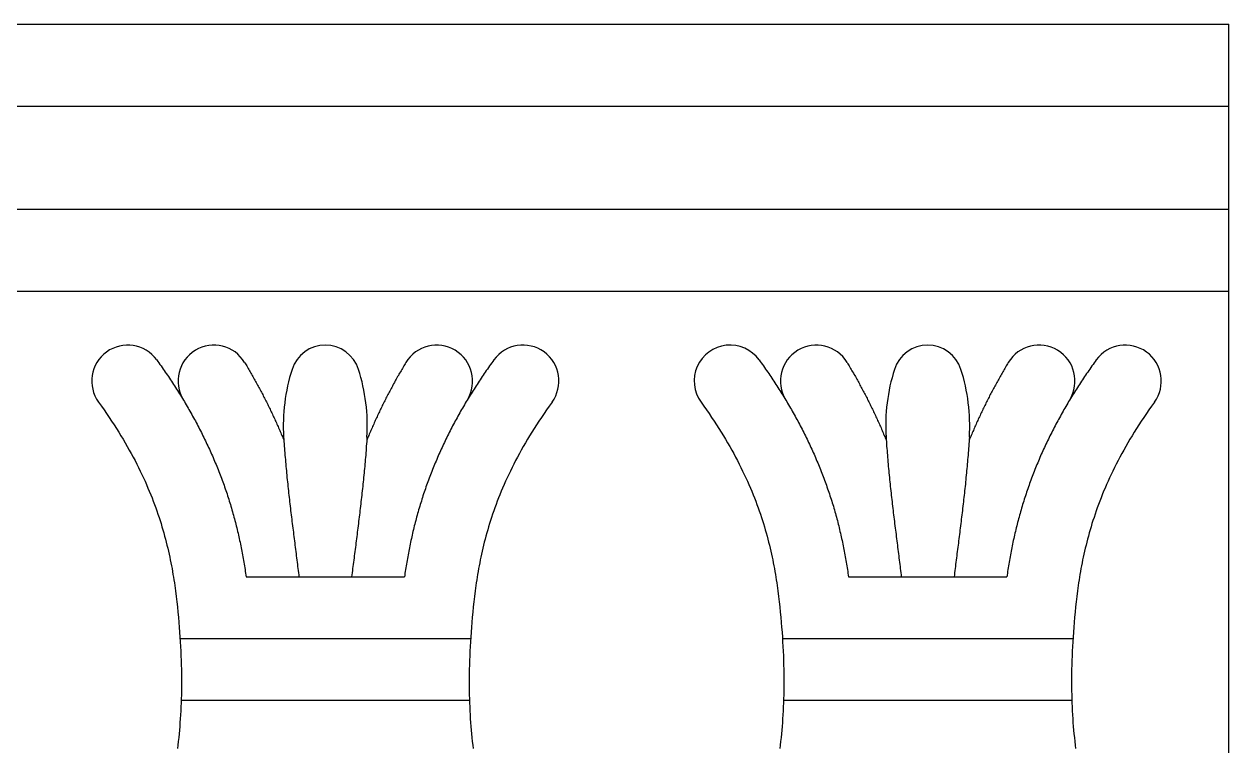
# Model space of a CAD drawing. Extents: x -111 to 2985, y -118 to 122.
# Drawn here: x -27.78 to -10.93, y 71.41 to 81.5 of the extents above; entities that cross this region are included whole.
import ezdxf

# ---------------------------------------------------------------- set-up
doc = ezdxf.new("R2010")
doc.units = 0
doc.layers.add('LAYER_03', color=5, linetype='CONTINUOUS')

msp = doc.modelspace()

# ---------------------------------------------------------------- linework, layer by layer
at = {"layer": 'LAYER_03'}
for points in [[(-44.641, 81.499), (-10.929, 81.499)], [(-44.641, 44.775), (-10.929, 44.775), (-10.929, 81.499)], [(-44.641, 80.35), (-10.929, 80.35)], [(-44.641, 78.913), (-10.929, 78.913)], [(-44.641, 77.764), (-10.929, 77.764)], [(-25.929, 76.804), (-25.914, 76.783), (-25.899, 76.762), (-25.884, 76.74), (-25.869, 76.719), (-25.854, 76.698), (-25.839, 76.677), (-25.824, 76.656), (-25.809, 76.634), (-25.795, 76.613), (-25.78, 76.592), (-25.766, 76.57), (-25.751, 76.549), (-25.737, 76.527), (-25.722, 76.506), (-25.708, 76.484), (-25.694, 76.462), (-25.68, 76.441), (-25.666, 76.419), (-25.652, 76.397), (-25.638, 76.375), (-25.624, 76.353), (-25.61, 76.331), (-25.597, 76.309), (-25.583, 76.287), (-25.57, 76.265), (-25.556, 76.243), (-25.543, 76.221), (-25.53, 76.198), (-25.517, 76.176), (-25.503, 76.154), (-25.49, 76.131), (-25.478, 76.109), (-25.465, 76.086), (-25.452, 76.064), (-25.439, 76.041), (-25.427, 76.019), (-25.414, 75.996), (-25.402, 75.973), (-25.389, 75.95), (-25.377, 75.928), (-25.365, 75.905), (-25.353, 75.882), (-25.341, 75.859), (-25.329, 75.836), (-25.317, 75.813), (-25.305, 75.79), (-25.294, 75.767), (-25.282, 75.743), (-25.271, 75.72), (-25.259, 75.697), (-25.248, 75.673), (-25.237, 75.65), (-25.226, 75.627), (-25.215, 75.603), (-25.204, 75.58), (-25.193, 75.556), (-25.182, 75.533), (-25.172, 75.509), (-25.161, 75.485), (-25.151, 75.462), (-25.14, 75.438), (-25.13, 75.414), (-25.12, 75.39), (-25.11, 75.366), (-25.1, 75.342), (-25.09, 75.318), (-25.08, 75.294), (-25.071, 75.27), (-25.061, 75.246), (-25.052, 75.222), (-25.042, 75.198), (-25.033, 75.174), (-25.024, 75.15), (-25.015, 75.125), (-25.006, 75.101), (-24.997, 75.077), (-24.988, 75.052), (-24.98, 75.028), (-24.971, 75.003), (-24.963, 74.979), (-24.954, 74.954), (-24.946, 74.93), (-24.938, 74.905), (-24.93, 74.881), (-24.922, 74.856), (-24.914, 74.831), (-24.907, 74.806), (-24.899, 74.782), (-24.892, 74.757), (-24.884, 74.732), (-24.877, 74.707), (-24.87, 74.682), (-24.863, 74.657), (-24.856, 74.632), (-24.849, 74.607), (-24.842, 74.582), (-24.835, 74.557), (-24.829, 74.532), (-24.823, 74.507), (-24.816, 74.482), (-24.81, 74.457), (-24.804, 74.432), (-24.798, 74.406), (-24.792, 74.381), (-24.786, 74.356), (-24.78, 74.331), (-24.775, 74.305), (-24.769, 74.28), (-24.764, 74.255), (-24.758, 74.229), (-24.753, 74.204), (-24.748, 74.179), (-24.743, 74.153), (-24.738, 74.128), (-24.733, 74.102), (-24.728, 74.077), (-24.724, 74.051), (-24.719, 74.026), (-24.715, 74), (-24.71, 73.975), (-24.706, 73.949), (-24.702, 73.924), (-24.698, 73.898), (-24.694, 73.873), (-24.69, 73.847), (-24.686, 73.821), (-24.682, 73.796), (-24.679, 73.77)], [(-24.699, 76.768), (-24.689, 76.751), (-24.679, 76.735), (-24.669, 76.719), (-24.659, 76.702), (-24.65, 76.686), (-24.64, 76.669), (-24.63, 76.653), (-24.621, 76.636), (-24.611, 76.62), (-24.602, 76.603), (-24.592, 76.587), (-24.583, 76.57), (-24.574, 76.554), (-24.564, 76.537), (-24.555, 76.52), (-24.546, 76.504), (-24.536, 76.487), (-24.527, 76.47), (-24.518, 76.453), (-24.509, 76.437), (-24.5, 76.42), (-24.491, 76.403), (-24.482, 76.386), (-24.473, 76.369), (-24.464, 76.352), (-24.455, 76.336), (-24.446, 76.319), (-24.438, 76.302), (-24.429, 76.285), (-24.42, 76.268), (-24.412, 76.251), (-24.403, 76.234), (-24.394, 76.217), (-24.386, 76.2), (-24.377, 76.182), (-24.369, 76.165), (-24.361, 76.148), (-24.352, 76.131), (-24.344, 76.114), (-24.336, 76.097), (-24.327, 76.079), (-24.319, 76.062), (-24.311, 76.045), (-24.303, 76.028), (-24.295, 76.01), (-24.287, 75.993), (-24.279, 75.976), (-24.271, 75.958), (-24.263, 75.941), (-24.255, 75.924), (-24.248, 75.906), (-24.24, 75.889), (-24.232, 75.871), (-24.225, 75.854), (-24.217, 75.836), (-24.209, 75.819), (-24.202, 75.801), (-24.194, 75.784), (-24.187, 75.766), (-24.18, 75.749), (-24.172, 75.731), (-24.165, 75.713), (-24.158, 75.696), (-24.151, 75.678)], [(-21.213, 76.804), (-21.228, 76.783), (-21.243, 76.762), (-21.258, 76.74), (-21.273, 76.719), (-21.288, 76.698), (-21.303, 76.677), (-21.318, 76.656), (-21.332, 76.634), (-21.347, 76.613), (-21.362, 76.592), (-21.376, 76.57), (-21.391, 76.549), (-21.405, 76.527), (-21.419, 76.506), (-21.434, 76.484), (-21.448, 76.462), (-21.462, 76.441), (-21.476, 76.419), (-21.49, 76.397), (-21.504, 76.375), (-21.518, 76.353), (-21.531, 76.331), (-21.545, 76.309), (-21.559, 76.287), (-21.572, 76.265), (-21.585, 76.243), (-21.599, 76.221), (-21.612, 76.198), (-21.625, 76.176), (-21.638, 76.154), (-21.651, 76.131), (-21.664, 76.109), (-21.677, 76.086), (-21.69, 76.064), (-21.703, 76.041), (-21.715, 76.019), (-21.728, 75.996), (-21.74, 75.973), (-21.753, 75.95), (-21.765, 75.928), (-21.777, 75.905), (-21.789, 75.882), (-21.801, 75.859), (-21.813, 75.836), (-21.825, 75.813), (-21.837, 75.79), (-21.848, 75.767), (-21.86, 75.743), (-21.871, 75.72), (-21.883, 75.697), (-21.894, 75.673), (-21.905, 75.65), (-21.916, 75.627), (-21.927, 75.603), (-21.938, 75.58), (-21.949, 75.556), (-21.96, 75.533), (-21.97, 75.509), (-21.981, 75.485), (-21.991, 75.462), (-22.002, 75.438), (-22.012, 75.414), (-22.022, 75.39), (-22.032, 75.366), (-22.042, 75.342), (-22.052, 75.318), (-22.062, 75.294), (-22.071, 75.27), (-22.081, 75.246), (-22.09, 75.222), (-22.1, 75.198), (-22.109, 75.174), (-22.118, 75.15), (-22.127, 75.125), (-22.136, 75.101), (-22.145, 75.077), (-22.153, 75.052), (-22.162, 75.028), (-22.171, 75.003), (-22.179, 74.979), (-22.187, 74.954), (-22.196, 74.93), (-22.204, 74.905), (-22.212, 74.881), (-22.22, 74.856), (-22.227, 74.831), (-22.235, 74.806), (-22.243, 74.782), (-22.25, 74.757), (-22.258, 74.732), (-22.265, 74.707), (-22.272, 74.682), (-22.279, 74.657), (-22.286, 74.632), (-22.293, 74.607), (-22.3, 74.582), (-22.306, 74.557), (-22.313, 74.532), (-22.319, 74.507), (-22.326, 74.482), (-22.332, 74.457), (-22.338, 74.432), (-22.344, 74.406), (-22.35, 74.381), (-22.356, 74.356), (-22.361, 74.331), (-22.367, 74.305), (-22.373, 74.28), (-22.378, 74.255), (-22.383, 74.229), (-22.389, 74.204), (-22.394, 74.179), (-22.399, 74.153), (-22.404, 74.128), (-22.409, 74.102), (-22.413, 74.077), (-22.418, 74.051), (-22.423, 74.026), (-22.427, 74), (-22.431, 73.975), (-22.436, 73.949), (-22.44, 73.924), (-22.444, 73.898), (-22.448, 73.873), (-22.452, 73.847), (-22.456, 73.821), (-22.459, 73.796), (-22.463, 73.77)], [(-17.501, 76.804), (-17.486, 76.783), (-17.471, 76.762), (-17.456, 76.74), (-17.441, 76.719), (-17.426, 76.698), (-17.411, 76.677), (-17.396, 76.656), (-17.381, 76.634), (-17.367, 76.613), (-17.352, 76.592), (-17.337, 76.57), (-17.323, 76.549), (-17.309, 76.527), (-17.294, 76.506), (-17.28, 76.484), (-17.266, 76.462), (-17.252, 76.441), (-17.238, 76.419), (-17.224, 76.397), (-17.21, 76.375), (-17.196, 76.353), (-17.182, 76.331), (-17.169, 76.309), (-17.155, 76.287), (-17.142, 76.265), (-17.128, 76.243), (-17.115, 76.221), (-17.102, 76.198), (-17.088, 76.176), (-17.075, 76.154), (-17.062, 76.131), (-17.049, 76.109), (-17.037, 76.086), (-17.024, 76.064), (-17.011, 76.041), (-16.998, 76.019), (-16.986, 75.996), (-16.973, 75.973), (-16.961, 75.95), (-16.949, 75.928), (-16.937, 75.905), (-16.925, 75.882), (-16.913, 75.859), (-16.901, 75.836), (-16.889, 75.813), (-16.877, 75.79), (-16.865, 75.767), (-16.854, 75.743), (-16.842, 75.72), (-16.831, 75.697), (-16.82, 75.673), (-16.809, 75.65), (-16.797, 75.627), (-16.786, 75.603), (-16.776, 75.58), (-16.765, 75.556), (-16.754, 75.533), (-16.743, 75.509), (-16.733, 75.485), (-16.722, 75.462), (-16.712, 75.438), (-16.702, 75.414), (-16.692, 75.39), (-16.682, 75.366), (-16.672, 75.342), (-16.662, 75.318), (-16.652, 75.294), (-16.642, 75.27), (-16.633, 75.246), (-16.623, 75.222), (-16.614, 75.198), (-16.605, 75.174), (-16.596, 75.15), (-16.587, 75.125), (-16.578, 75.101), (-16.569, 75.077), (-16.56, 75.052), (-16.552, 75.028), (-16.543, 75.003), (-16.535, 74.979), (-16.526, 74.954), (-16.518, 74.93), (-16.51, 74.905), (-16.502, 74.881), (-16.494, 74.856), (-16.486, 74.831), (-16.479, 74.806), (-16.471, 74.782), (-16.463, 74.757), (-16.456, 74.732), (-16.449, 74.707), (-16.442, 74.682), (-16.435, 74.657), (-16.428, 74.632), (-16.421, 74.607), (-16.414, 74.582), (-16.407, 74.557), (-16.401, 74.532), (-16.394, 74.507), (-16.388, 74.482), (-16.382, 74.457), (-16.376, 74.432), (-16.37, 74.406), (-16.364, 74.381), (-16.358, 74.356), (-16.352, 74.331), (-16.347, 74.305), (-16.341, 74.28), (-16.336, 74.255), (-16.33, 74.229), (-16.325, 74.204), (-16.32, 74.179), (-16.315, 74.153), (-16.31, 74.128), (-16.305, 74.102), (-16.3, 74.077), (-16.296, 74.051), (-16.291, 74.026), (-16.287, 74), (-16.282, 73.975), (-16.278, 73.949), (-16.274, 73.924), (-16.27, 73.898), (-16.266, 73.873), (-16.262, 73.847), (-16.258, 73.821), (-16.254, 73.796), (-16.251, 73.77)], [(-16.27, 76.768), (-16.261, 76.751), (-16.251, 76.735), (-16.241, 76.719), (-16.231, 76.702), (-16.222, 76.686), (-16.212, 76.669), (-16.202, 76.653), (-16.193, 76.636), (-16.183, 76.62), (-16.174, 76.603), (-16.164, 76.587), (-16.155, 76.57), (-16.145, 76.554), (-16.136, 76.537), (-16.127, 76.52), (-16.117, 76.504), (-16.108, 76.487), (-16.099, 76.47), (-16.09, 76.453), (-16.081, 76.437), (-16.072, 76.42), (-16.063, 76.403), (-16.054, 76.386), (-16.045, 76.369), (-16.036, 76.352), (-16.027, 76.336), (-16.018, 76.319), (-16.009, 76.302), (-16.001, 76.285), (-15.992, 76.268), (-15.983, 76.251), (-15.975, 76.234), (-15.966, 76.217), (-15.958, 76.2), (-15.949, 76.182), (-15.941, 76.165), (-15.932, 76.148), (-15.924, 76.131), (-15.916, 76.114), (-15.907, 76.097), (-15.899, 76.079), (-15.891, 76.062), (-15.883, 76.045), (-15.875, 76.028), (-15.867, 76.01), (-15.859, 75.993), (-15.851, 75.976), (-15.843, 75.958), (-15.835, 75.941), (-15.827, 75.924), (-15.819, 75.906), (-15.812, 75.889), (-15.804, 75.871), (-15.796, 75.854), (-15.789, 75.836), (-15.781, 75.819), (-15.774, 75.801), (-15.766, 75.784), (-15.759, 75.766), (-15.751, 75.749), (-15.744, 75.731), (-15.737, 75.713), (-15.73, 75.696), (-15.722, 75.678)], [(-14.015, 76.768), (-14.025, 76.751), (-14.035, 76.735), (-14.045, 76.719), (-14.054, 76.702), (-14.064, 76.686), (-14.074, 76.669), (-14.083, 76.653), (-14.093, 76.636), (-14.102, 76.62), (-14.112, 76.603), (-14.121, 76.587), (-14.131, 76.57), (-14.14, 76.554), (-14.149, 76.537), (-14.159, 76.52), (-14.168, 76.504), (-14.177, 76.487), (-14.186, 76.47), (-14.196, 76.453), (-14.205, 76.437), (-14.214, 76.42), (-14.223, 76.403), (-14.232, 76.386), (-14.241, 76.369), (-14.25, 76.352), (-14.258, 76.336), (-14.267, 76.319), (-14.276, 76.302), (-14.285, 76.285), (-14.293, 76.268), (-14.302, 76.251), (-14.311, 76.234), (-14.319, 76.217), (-14.328, 76.2), (-14.336, 76.182), (-14.345, 76.165), (-14.353, 76.148), (-14.361, 76.131), (-14.37, 76.114), (-14.378, 76.097), (-14.386, 76.079), (-14.394, 76.062), (-14.403, 76.045), (-14.411, 76.028), (-14.419, 76.01), (-14.427, 75.993), (-14.435, 75.976), (-14.443, 75.958), (-14.45, 75.941), (-14.458, 75.924), (-14.466, 75.906), (-14.474, 75.889), (-14.482, 75.871), (-14.489, 75.854), (-14.497, 75.836), (-14.504, 75.819), (-14.512, 75.801), (-14.519, 75.784), (-14.527, 75.766), (-14.534, 75.749), (-14.541, 75.731), (-14.549, 75.713), (-14.556, 75.696), (-14.563, 75.678)], [(-12.784, 76.804), (-12.8, 76.783), (-12.815, 76.762), (-12.83, 76.74), (-12.845, 76.719), (-12.86, 76.698), (-12.875, 76.677), (-12.89, 76.656), (-12.904, 76.634), (-12.919, 76.613), (-12.934, 76.592), (-12.948, 76.57), (-12.963, 76.549), (-12.977, 76.527), (-12.991, 76.506), (-13.006, 76.484), (-13.02, 76.462), (-13.034, 76.441), (-13.048, 76.419), (-13.062, 76.397), (-13.076, 76.375), (-13.089, 76.353), (-13.103, 76.331), (-13.117, 76.309), (-13.13, 76.287), (-13.144, 76.265), (-13.157, 76.243), (-13.171, 76.221), (-13.184, 76.198), (-13.197, 76.176), (-13.21, 76.154), (-13.223, 76.131), (-13.236, 76.109), (-13.249, 76.086), (-13.262, 76.064), (-13.274, 76.041), (-13.287, 76.019), (-13.3, 75.996), (-13.312, 75.973), (-13.324, 75.95), (-13.337, 75.928), (-13.349, 75.905), (-13.361, 75.882), (-13.373, 75.859), (-13.385, 75.836), (-13.397, 75.813), (-13.408, 75.79), (-13.42, 75.767), (-13.432, 75.743), (-13.443, 75.72), (-13.454, 75.697), (-13.466, 75.673), (-13.477, 75.65), (-13.488, 75.627), (-13.499, 75.603), (-13.51, 75.58), (-13.521, 75.556), (-13.532, 75.533), (-13.542, 75.509), (-13.553, 75.485), (-13.563, 75.462), (-13.573, 75.438), (-13.584, 75.414), (-13.594, 75.39), (-13.604, 75.366), (-13.614, 75.342), (-13.624, 75.318), (-13.633, 75.294), (-13.643, 75.27), (-13.653, 75.246), (-13.662, 75.222), (-13.671, 75.198), (-13.681, 75.174), (-13.69, 75.15), (-13.699, 75.125), (-13.708, 75.101), (-13.717, 75.077), (-13.725, 75.052), (-13.734, 75.028), (-13.743, 75.003), (-13.751, 74.979), (-13.759, 74.954), (-13.767, 74.93), (-13.776, 74.905), (-13.784, 74.881), (-13.792, 74.856), (-13.799, 74.831), (-13.807, 74.806), (-13.815, 74.782), (-13.822, 74.757), (-13.829, 74.732), (-13.837, 74.707), (-13.844, 74.682), (-13.851, 74.657), (-13.858, 74.632), (-13.865, 74.607), (-13.872, 74.582), (-13.878, 74.557), (-13.885, 74.532), (-13.891, 74.507), (-13.897, 74.482), (-13.904, 74.457), (-13.91, 74.432), (-13.916, 74.406), (-13.922, 74.381), (-13.928, 74.356), (-13.933, 74.331), (-13.939, 74.305), (-13.945, 74.28), (-13.95, 74.255), (-13.955, 74.229), (-13.96, 74.204), (-13.966, 74.179), (-13.971, 74.153), (-13.976, 74.128), (-13.98, 74.102), (-13.985, 74.077), (-13.99, 74.051), (-13.994, 74.026), (-13.999, 74), (-14.003, 73.975), (-14.008, 73.949), (-14.012, 73.924), (-14.016, 73.898), (-14.02, 73.873), (-14.024, 73.847), (-14.028, 73.821), (-14.031, 73.796), (-14.035, 73.77)], [(-20.399, 76.212), (-20.438, 76.159), (-20.475, 76.106), (-20.511, 76.054), (-20.547, 76.001), (-20.582, 75.949), (-20.615, 75.898), (-20.648, 75.846), (-20.681, 75.795), (-20.712, 75.744), (-20.742, 75.694), (-20.772, 75.643), (-20.801, 75.593), (-20.829, 75.543), (-20.856, 75.494), (-20.883, 75.445), (-20.909, 75.396), (-20.934, 75.347), (-20.958, 75.298), (-20.982, 75.25), (-21.005, 75.202), (-21.027, 75.155), (-21.048, 75.107), (-21.069, 75.06), (-21.09, 75.013), (-21.109, 74.967), (-21.128, 74.92), (-21.147, 74.874), (-21.164, 74.828), (-21.181, 74.783), (-21.198, 74.738), (-21.214, 74.692), (-21.23, 74.648), (-21.245, 74.603), (-21.259, 74.559), (-21.273, 74.515), (-21.286, 74.471), (-21.299, 74.428), (-21.311, 74.385), (-21.323, 74.342), (-21.335, 74.299), (-21.346, 74.256), (-21.356, 74.214), (-21.366, 74.172), (-21.376, 74.131), (-21.385, 74.089), (-21.394, 74.048), (-21.403, 74.007), (-21.411, 73.966), (-21.419, 73.926), (-21.426, 73.886), (-21.433, 73.846), (-21.44, 73.806), (-21.447, 73.767), (-21.453, 73.728), (-21.459, 73.689), (-21.465, 73.65), (-21.47, 73.612), (-21.475, 73.574), (-21.485, 73.498), (-21.493, 73.424), (-21.501, 73.35), (-21.509, 73.278), (-21.515, 73.206), (-21.522, 73.135), (-21.527, 73.066), (-21.532, 72.997), (-21.537, 72.929), (-21.541, 72.862), (-21.545, 72.796), (-21.548, 72.731), (-21.551, 72.667), (-21.554, 72.603), (-21.555, 72.54), (-21.557, 72.478), (-21.558, 72.417), (-21.558, 72.357), (-21.559, 72.297), (-21.558, 72.238), (-21.558, 72.179), (-21.557, 72.121), (-21.555, 72.064), (-21.553, 72.008), (-21.551, 71.952), (-21.548, 71.896), (-21.545, 71.842), (-21.542, 71.787), (-21.538, 71.733), (-21.534, 71.68), (-21.529, 71.627), (-21.525, 71.575), (-21.519, 71.523), (-21.514, 71.471), (-21.508, 71.42), (-21.502, 71.369)], [(-18.314, 76.212), (-18.276, 76.159), (-18.239, 76.106), (-18.202, 76.054), (-18.167, 76.001), (-18.132, 75.949), (-18.098, 75.898), (-18.065, 75.846), (-18.033, 75.795), (-18.002, 75.744), (-17.971, 75.694), (-17.942, 75.643), (-17.913, 75.593), (-17.885, 75.543), (-17.857, 75.494), (-17.831, 75.445), (-17.805, 75.396), (-17.78, 75.347), (-17.756, 75.298), (-17.732, 75.25), (-17.709, 75.202), (-17.687, 75.155), (-17.665, 75.107), (-17.644, 75.06), (-17.624, 75.013), (-17.605, 74.967), (-17.586, 74.92), (-17.567, 74.874), (-17.549, 74.828), (-17.532, 74.783), (-17.516, 74.738), (-17.5, 74.692), (-17.484, 74.648), (-17.469, 74.603), (-17.455, 74.559), (-17.441, 74.515), (-17.428, 74.471), (-17.415, 74.428), (-17.402, 74.385), (-17.39, 74.342), (-17.379, 74.299), (-17.368, 74.256), (-17.357, 74.214), (-17.347, 74.172), (-17.338, 74.131), (-17.328, 74.089), (-17.319, 74.048), (-17.311, 74.007), (-17.303, 73.966), (-17.295, 73.926), (-17.287, 73.886), (-17.28, 73.846), (-17.273, 73.806), (-17.267, 73.767), (-17.261, 73.728), (-17.255, 73.689), (-17.249, 73.65), (-17.244, 73.612), (-17.239, 73.574), (-17.229, 73.498), (-17.22, 73.424), (-17.212, 73.35), (-17.205, 73.278), (-17.198, 73.206), (-17.192, 73.135), (-17.186, 73.066), (-17.181, 72.997), (-17.176, 72.929), (-17.172, 72.862), (-17.169, 72.796), (-17.165, 72.731), (-17.162, 72.667), (-17.16, 72.603), (-17.158, 72.54), (-17.157, 72.478), (-17.156, 72.417), (-17.155, 72.357), (-17.155, 72.297), (-17.155, 72.238), (-17.156, 72.179), (-17.157, 72.121), (-17.159, 72.064), (-17.161, 72.008), (-17.163, 71.952), (-17.165, 71.896), (-17.169, 71.842), (-17.172, 71.787), (-17.176, 71.733), (-17.18, 71.68), (-17.184, 71.627), (-17.189, 71.575), (-17.194, 71.523), (-17.2, 71.471), (-17.206, 71.42), (-17.212, 71.369)], [(-11.971, 76.212), (-12.01, 76.159), (-12.047, 76.106), (-12.083, 76.054), (-12.119, 76.001), (-12.154, 75.949), (-12.187, 75.898), (-12.22, 75.846), (-12.252, 75.795), (-12.284, 75.744), (-12.314, 75.694), (-12.344, 75.643), (-12.373, 75.593), (-12.401, 75.543), (-12.428, 75.494), (-12.455, 75.445), (-12.48, 75.396), (-12.505, 75.347), (-12.53, 75.298), (-12.553, 75.25), (-12.576, 75.202), (-12.599, 75.155), (-12.62, 75.107), (-12.641, 75.06), (-12.661, 75.013), (-12.681, 74.967), (-12.7, 74.92), (-12.718, 74.874), (-12.736, 74.828), (-12.753, 74.783), (-12.77, 74.738), (-12.786, 74.692), (-12.801, 74.648), (-12.816, 74.603), (-12.831, 74.559), (-12.845, 74.515), (-12.858, 74.471), (-12.871, 74.428), (-12.883, 74.385), (-12.895, 74.342), (-12.907, 74.299), (-12.918, 74.256), (-12.928, 74.214), (-12.938, 74.172), (-12.948, 74.131), (-12.957, 74.089), (-12.966, 74.048), (-12.975, 74.007), (-12.983, 73.966), (-12.991, 73.926), (-12.998, 73.886), (-13.005, 73.846), (-13.012, 73.806), (-13.019, 73.767), (-13.025, 73.728), (-13.031, 73.689), (-13.036, 73.65), (-13.042, 73.612), (-13.047, 73.574), (-13.057, 73.498), (-13.065, 73.424), (-13.073, 73.35), (-13.081, 73.278), (-13.087, 73.206), (-13.093, 73.135), (-13.099, 73.066), (-13.104, 72.997), (-13.109, 72.929), (-13.113, 72.862), (-13.117, 72.796), (-13.12, 72.731), (-13.123, 72.667), (-13.125, 72.603), (-13.127, 72.54), (-13.129, 72.478), (-13.13, 72.417), (-13.13, 72.357), (-13.13, 72.297), (-13.13, 72.238), (-13.13, 72.179), (-13.128, 72.121), (-13.127, 72.064), (-13.125, 72.008), (-13.123, 71.952), (-13.12, 71.896), (-13.117, 71.842), (-13.114, 71.787), (-13.11, 71.733), (-13.106, 71.68), (-13.101, 71.627), (-13.096, 71.575), (-13.091, 71.523), (-13.086, 71.471), (-13.08, 71.42), (-13.074, 71.369)], [(-24.154, 75.725), (-24.152, 75.693), (-24.149, 75.662), (-24.147, 75.63), (-24.145, 75.599), (-24.143, 75.567), (-24.14, 75.536), (-24.138, 75.504), (-24.135, 75.473), (-24.133, 75.441), (-24.13, 75.41), (-24.127, 75.379), (-24.125, 75.347), (-24.122, 75.316), (-24.119, 75.285), (-24.116, 75.254), (-24.113, 75.223), (-24.11, 75.191), (-24.107, 75.16), (-24.104, 75.129), (-24.101, 75.098), (-24.097, 75.067), (-24.094, 75.036), (-24.091, 75.005), (-24.087, 74.974), (-24.084, 74.943), (-24.081, 74.913), (-24.077, 74.882), (-24.074, 74.851), (-24.07, 74.82), (-24.067, 74.79), (-24.063, 74.759), (-24.059, 74.728), (-24.056, 74.698), (-24.052, 74.667), (-24.048, 74.637), (-24.045, 74.606), (-24.041, 74.576), (-24.037, 74.545), (-24.033, 74.515), (-24.03, 74.485), (-24.026, 74.454), (-24.022, 74.424), (-24.018, 74.394), (-24.015, 74.364), (-24.011, 74.334), (-24.007, 74.304), (-24.003, 74.274), (-23.999, 74.244), (-23.996, 74.214), (-23.992, 74.184), (-23.988, 74.154), (-23.984, 74.124), (-23.98, 74.094), (-23.977, 74.065), (-23.973, 74.035), (-23.969, 74.005), (-23.965, 73.976), (-23.962, 73.946), (-23.958, 73.917), (-23.954, 73.887), (-23.951, 73.858), (-23.947, 73.829), (-23.943, 73.799), (-23.94, 73.77)], [(-22.988, 75.725), (-22.99, 75.693), (-22.992, 75.662), (-22.994, 75.63), (-22.997, 75.599), (-22.999, 75.567), (-23.001, 75.536), (-23.004, 75.504), (-23.006, 75.473), (-23.009, 75.441), (-23.012, 75.41), (-23.014, 75.379), (-23.017, 75.347), (-23.02, 75.316), (-23.023, 75.285), (-23.026, 75.254), (-23.029, 75.223), (-23.032, 75.191), (-23.035, 75.16), (-23.038, 75.129), (-23.041, 75.098), (-23.044, 75.067), (-23.048, 75.036), (-23.051, 75.005), (-23.054, 74.974), (-23.058, 74.943), (-23.061, 74.913), (-23.065, 74.882), (-23.068, 74.851), (-23.072, 74.82), (-23.075, 74.79), (-23.079, 74.759), (-23.082, 74.728), (-23.086, 74.698), (-23.09, 74.667), (-23.093, 74.637), (-23.097, 74.606), (-23.101, 74.576), (-23.105, 74.545), (-23.108, 74.515), (-23.112, 74.485), (-23.116, 74.454), (-23.12, 74.424), (-23.123, 74.394), (-23.127, 74.364), (-23.131, 74.334), (-23.135, 74.304), (-23.139, 74.274), (-23.142, 74.244), (-23.146, 74.214), (-23.15, 74.184), (-23.154, 74.154), (-23.158, 74.124), (-23.161, 74.094), (-23.165, 74.065), (-23.169, 74.035), (-23.173, 74.005), (-23.176, 73.976), (-23.18, 73.946), (-23.184, 73.917), (-23.188, 73.887), (-23.191, 73.858), (-23.195, 73.829), (-23.198, 73.799), (-23.202, 73.77)], [(-15.725, 75.725), (-15.723, 75.693), (-15.721, 75.662), (-15.719, 75.63), (-15.717, 75.599), (-15.715, 75.567), (-15.712, 75.536), (-15.71, 75.504), (-15.707, 75.473), (-15.705, 75.441), (-15.702, 75.41), (-15.699, 75.379), (-15.697, 75.347), (-15.694, 75.316), (-15.691, 75.285), (-15.688, 75.254), (-15.685, 75.223), (-15.682, 75.191), (-15.679, 75.16), (-15.676, 75.129), (-15.672, 75.098), (-15.669, 75.067), (-15.666, 75.036), (-15.663, 75.005), (-15.659, 74.974), (-15.656, 74.943), (-15.652, 74.913), (-15.649, 74.882), (-15.646, 74.851), (-15.642, 74.82), (-15.638, 74.79), (-15.635, 74.759), (-15.631, 74.728), (-15.628, 74.698), (-15.624, 74.667), (-15.62, 74.637), (-15.617, 74.606), (-15.613, 74.576), (-15.609, 74.545), (-15.605, 74.515), (-15.602, 74.485), (-15.598, 74.454), (-15.594, 74.424), (-15.59, 74.394), (-15.586, 74.364), (-15.583, 74.334), (-15.579, 74.304), (-15.575, 74.274), (-15.571, 74.244), (-15.567, 74.214), (-15.564, 74.184), (-15.56, 74.154), (-15.556, 74.124), (-15.552, 74.094), (-15.548, 74.065), (-15.545, 74.035), (-15.541, 74.005), (-15.537, 73.976), (-15.533, 73.946), (-15.53, 73.917), (-15.526, 73.887), (-15.522, 73.858), (-15.519, 73.829), (-15.515, 73.799), (-15.512, 73.77)], [(-14.56, 75.725), (-14.562, 75.693), (-14.564, 75.662), (-14.566, 75.63), (-14.569, 75.599), (-14.571, 75.567), (-14.573, 75.536), (-14.576, 75.504), (-14.578, 75.473), (-14.581, 75.441), (-14.584, 75.41), (-14.586, 75.379), (-14.589, 75.347), (-14.592, 75.316), (-14.595, 75.285), (-14.598, 75.254), (-14.601, 75.223), (-14.604, 75.191), (-14.607, 75.16), (-14.61, 75.129), (-14.613, 75.098), (-14.616, 75.067), (-14.62, 75.036), (-14.623, 75.005), (-14.626, 74.974), (-14.63, 74.943), (-14.633, 74.913), (-14.637, 74.882), (-14.64, 74.851), (-14.644, 74.82), (-14.647, 74.79), (-14.651, 74.759), (-14.654, 74.728), (-14.658, 74.698), (-14.662, 74.667), (-14.665, 74.637), (-14.669, 74.606), (-14.673, 74.576), (-14.676, 74.545), (-14.68, 74.515), (-14.684, 74.485), (-14.688, 74.454), (-14.691, 74.424), (-14.695, 74.394), (-14.699, 74.364), (-14.703, 74.334), (-14.707, 74.304), (-14.711, 74.274), (-14.714, 74.244), (-14.718, 74.214), (-14.722, 74.184), (-14.726, 74.154), (-14.73, 74.124), (-14.733, 74.094), (-14.737, 74.065), (-14.741, 74.035), (-14.745, 74.005), (-14.748, 73.976), (-14.752, 73.946), (-14.756, 73.917), (-14.759, 73.887), (-14.763, 73.858), (-14.767, 73.829), (-14.77, 73.799), (-14.774, 73.77)], [(-24.679, 73.77), (-22.463, 73.77)], [(-16.251, 73.77), (-14.035, 73.77)], [(-25.603, 72.908), (-21.539, 72.908)], [(-17.175, 72.908), (-13.11, 72.908)], [(-25.587, 72.046), (-21.554, 72.046)], [(-17.159, 72.046), (-13.126, 72.046)]]:
    msp.add_lwpolyline(points, dxfattribs=at)
for points in [[(-25.929, 76.804, 1), (-26.742, 76.212), (-26.704, 76.159), (-26.667, 76.106), (-26.63, 76.054), (-26.595, 76.001), (-26.56, 75.949), (-26.526, 75.898), (-26.493, 75.846), (-26.461, 75.795), (-26.43, 75.744), (-26.4, 75.694), (-26.37, 75.643), (-26.341, 75.593), (-26.313, 75.543), (-26.286, 75.494), (-26.259, 75.445), (-26.233, 75.396), (-26.208, 75.347), (-26.184, 75.298), (-26.16, 75.25), (-26.137, 75.202), (-26.115, 75.155), (-26.093, 75.107), (-26.073, 75.06), (-26.052, 75.013), (-26.033, 74.967), (-26.014, 74.92), (-25.995, 74.874), (-25.978, 74.828), (-25.96, 74.783), (-25.944, 74.738), (-25.928, 74.692), (-25.912, 74.648), (-25.897, 74.603), (-25.883, 74.559), (-25.869, 74.515), (-25.856, 74.471), (-25.843, 74.428), (-25.83, 74.385), (-25.819, 74.342), (-25.807, 74.299), (-25.796, 74.256), (-25.786, 74.214), (-25.775, 74.172), (-25.766, 74.131), (-25.756, 74.089), (-25.747, 74.048), (-25.739, 74.007), (-25.731, 73.966), (-25.723, 73.926), (-25.715, 73.886), (-25.708, 73.846), (-25.702, 73.806), (-25.695, 73.767), (-25.689, 73.728), (-25.683, 73.689), (-25.677, 73.65), (-25.672, 73.612), (-25.667, 73.574), (-25.657, 73.498), (-25.648, 73.424), (-25.64, 73.35), (-25.633, 73.278), (-25.626, 73.206), (-25.62, 73.135), (-25.615, 73.066), (-25.609, 72.997), (-25.605, 72.929), (-25.6, 72.862), (-25.597, 72.796), (-25.593, 72.731), (-25.591, 72.667), (-25.588, 72.603), (-25.586, 72.54), (-25.585, 72.478), (-25.584, 72.417), (-25.583, 72.357), (-25.583, 72.297), (-25.583, 72.238), (-25.584, 72.179), (-25.585, 72.121), (-25.587, 72.064), (-25.589, 72.008), (-25.591, 71.952), (-25.594, 71.896), (-25.597, 71.842), (-25.6, 71.787), (-25.604, 71.733), (-25.608, 71.68), (-25.612, 71.627), (-25.617, 71.575), (-25.622, 71.523), (-25.628, 71.471), (-25.634, 71.42), (-25.64, 71.369)], [(-24.699, 76.768, 0.999997), (-25.559, 76.248)], [(-23.571, 77.011, 0.326089), (-24.036, 76.671)], [(-23.106, 76.671, 0.326089), (-23.571, 77.011)], [(-21.583, 76.248, 0.999997), (-22.443, 76.768), (-22.453, 76.751), (-22.463, 76.735), (-22.473, 76.719), (-22.482, 76.702), (-22.492, 76.686), (-22.502, 76.669), (-22.511, 76.653), (-22.521, 76.636), (-22.531, 76.62), (-22.54, 76.603), (-22.549, 76.587), (-22.559, 76.57), (-22.568, 76.554), (-22.578, 76.537), (-22.587, 76.52), (-22.596, 76.504), (-22.605, 76.487), (-22.615, 76.47), (-22.624, 76.453), (-22.633, 76.437), (-22.642, 76.42), (-22.651, 76.403), (-22.66, 76.386), (-22.669, 76.369), (-22.678, 76.352), (-22.687, 76.336), (-22.695, 76.319), (-22.704, 76.302), (-22.713, 76.285), (-22.722, 76.268), (-22.73, 76.251), (-22.739, 76.234), (-22.747, 76.217), (-22.756, 76.2), (-22.764, 76.182), (-22.773, 76.165), (-22.781, 76.148), (-22.79, 76.131), (-22.798, 76.114), (-22.806, 76.097), (-22.814, 76.079), (-22.823, 76.062), (-22.831, 76.045), (-22.839, 76.028), (-22.847, 76.01), (-22.855, 75.993), (-22.863, 75.976), (-22.871, 75.958), (-22.879, 75.941), (-22.886, 75.924), (-22.894, 75.906), (-22.902, 75.889), (-22.91, 75.871), (-22.917, 75.854), (-22.925, 75.836), (-22.932, 75.819), (-22.94, 75.801), (-22.947, 75.784), (-22.955, 75.766), (-22.962, 75.749), (-22.97, 75.731), (-22.977, 75.713), (-22.984, 75.696), (-22.991, 75.678)], [(-20.399, 76.212, 1), (-21.213, 76.804)], [(-17.501, 76.804, 1), (-18.314, 76.212)], [(-16.27, 76.768, 0.999997), (-17.131, 76.248)], [(-15.143, 77.011, 0.326089), (-15.608, 76.671)], [(-14.678, 76.671, 0.326089), (-15.143, 77.011)], [(-13.154, 76.248, 0.999997), (-14.015, 76.768)], [(-11.971, 76.212, 1), (-12.784, 76.804)], [(-24.036, 76.671, 0.093446), (-24.154, 75.725)], [(-22.988, 75.725, 0.093446), (-23.106, 76.671)], [(-15.608, 76.671, 0.093446), (-15.725, 75.725)], [(-14.56, 75.725, 0.093446), (-14.678, 76.671)]]:
    msp.add_lwpolyline(points, format="xyb", dxfattribs=at)

doc.saveas('drawing.dxf')
